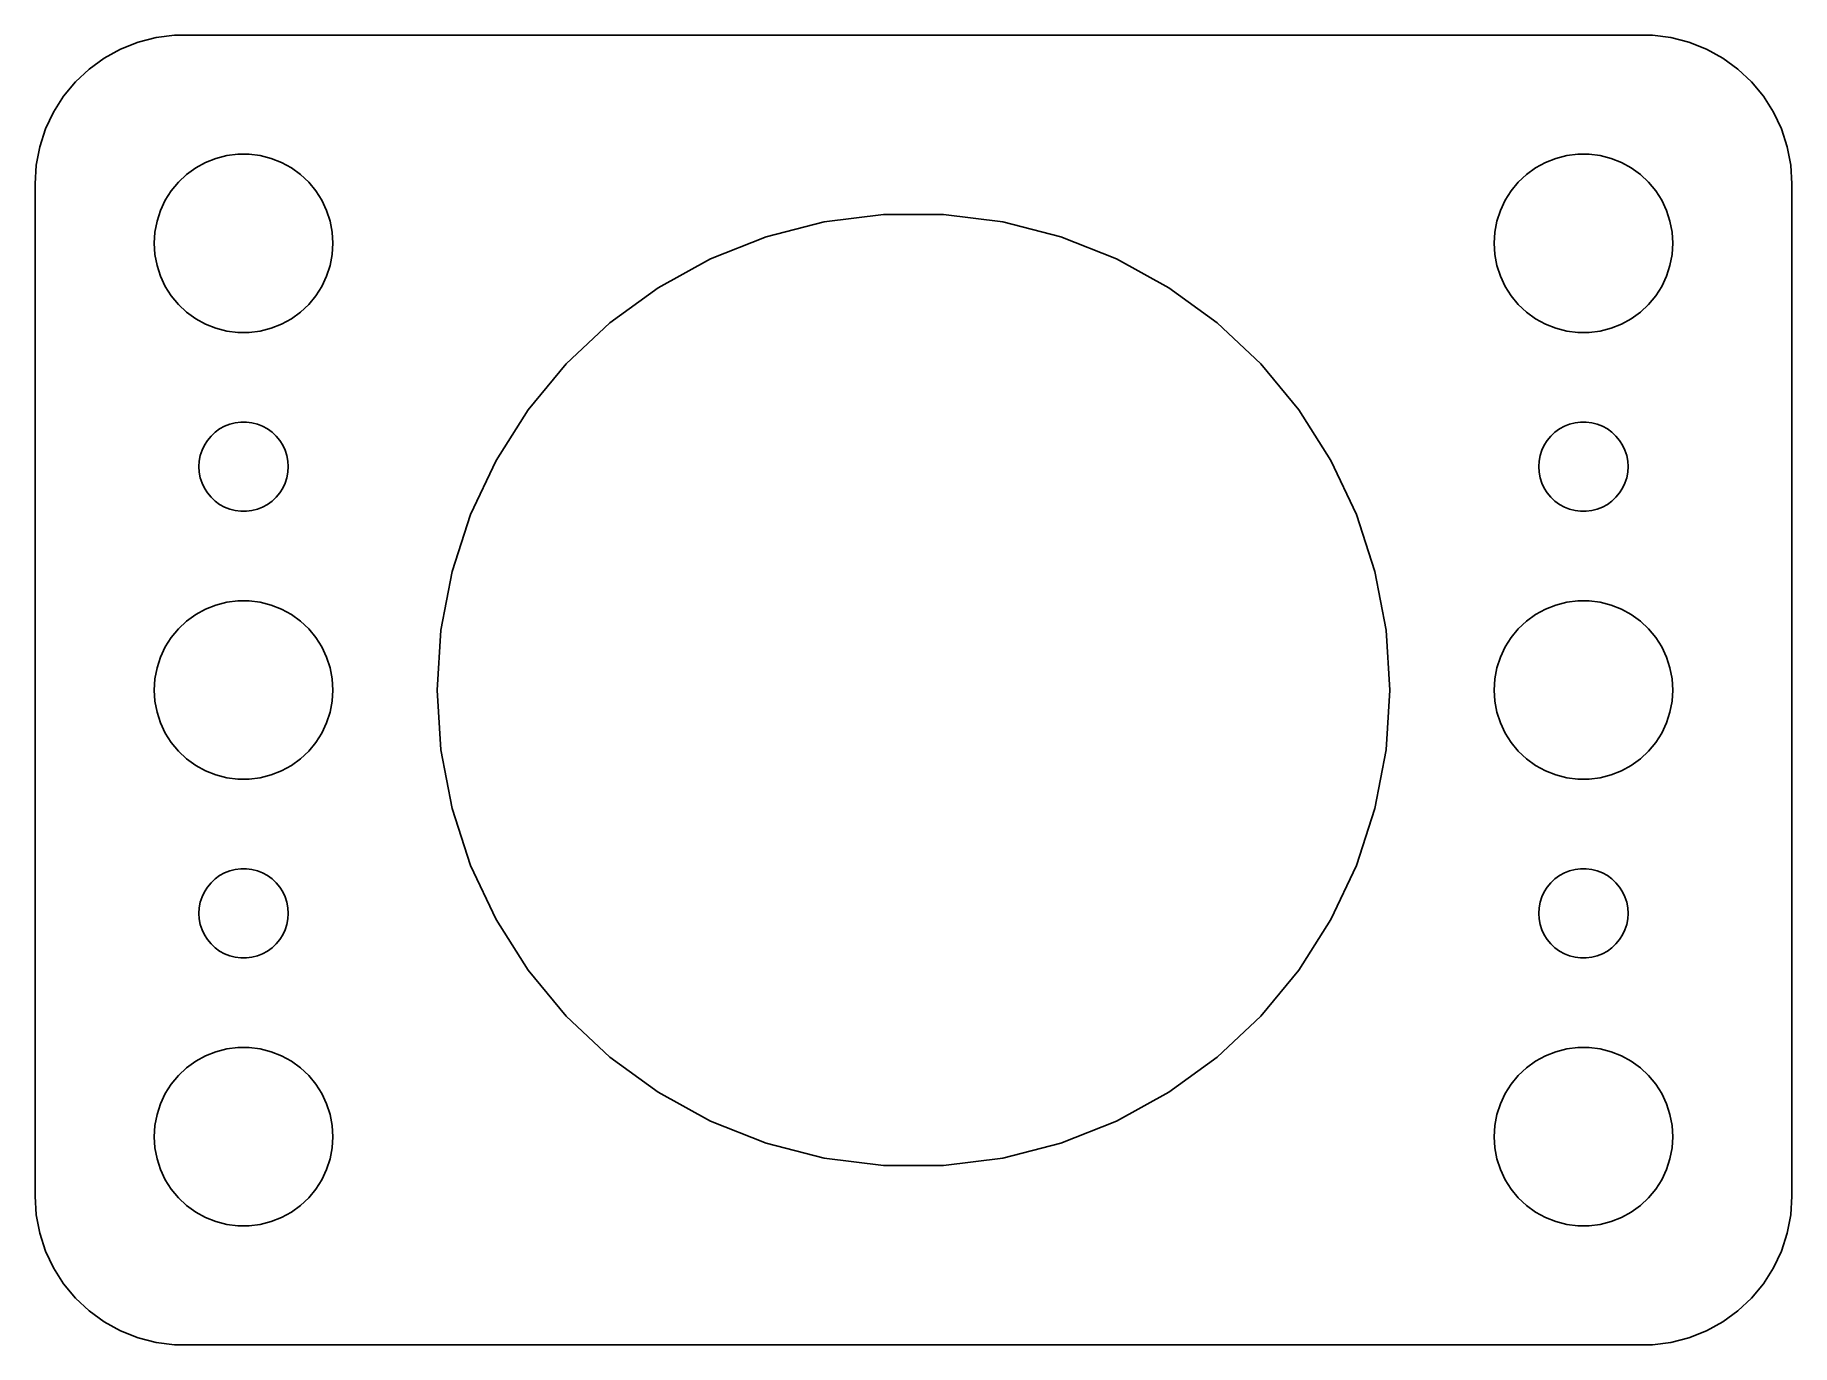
# Model space of a CAD drawing. Header units: metres. Extents: x -29.5 to 29.5, y -22 to 22.
import ezdxf

# ---------------------------------------------------------------- set-up
doc = ezdxf.new("R2010")
doc.units = ezdxf.units.M

msp = doc.modelspace()

# ---------------------------------------------------------------- linework, layer by layer
for p, q in [((-25.4369, 21.9114), (-26.0451, 21.7553)), ((-24.8139, 21.9901), (-25.4369, 21.9114)), ((24.8139, 21.9901), (-24.8139, 21.9901)), ((25.4369, 21.9114), (24.8139, 21.9901)), ((26.0451, 21.7553), (25.4369, 21.9114)), ((-26.6289, 21.5241), (-27.1791, 21.2216)), ((-26.0451, 21.7553), (-26.6289, 21.5241)), ((26.6289, 21.5241), (26.0451, 21.7553)), ((27.1791, 21.2216), (26.6289, 21.5241)), ((-27.6871, 20.8526), (-28.1448, 20.4227)), ((-27.1791, 21.2216), (-27.6871, 20.8526)), ((27.6871, 20.8526), (27.1791, 21.2216)), ((28.1448, 20.4227), (27.6871, 20.8526)), ((-28.1448, 20.4227), (-28.5451, 19.9389)), ((28.5451, 19.9389), (28.1448, 20.4227)), ((-28.5451, 19.9389), (-28.8815, 19.4088)), ((28.8815, 19.4088), (28.5451, 19.9389)), ((-28.8815, 19.4088), (-29.1489, 18.8406)), ((29.1489, 18.8406), (28.8815, 19.4088)), ((-29.1489, 18.8406), (-29.3429, 18.2434)), ((29.3429, 18.2434), (29.1489, 18.8406)), ((-29.3429, 18.2434), (-29.4606, 17.6267)), ((-24.1075, 17.533), (-23.7773, 17.7145)), ((-23.7773, 17.7145), (-23.427, 17.8532)), ((-23.427, 17.8532), (-23.0621, 17.9469)), ((-23.0621, 17.9469), (-22.6884, 17.9941)), ((-22.6884, 17.9941), (-22.3116, 17.9941)), ((-22.3116, 17.9941), (-21.9379, 17.9469)), ((-21.9379, 17.9469), (-21.5729, 17.8532)), ((-21.5729, 17.8532), (-21.2227, 17.7145)), ((-21.2227, 17.7145), (-20.8925, 17.533)), ((20.8925, 17.533), (21.2227, 17.7145)), ((21.2227, 17.7145), (21.5729, 17.8532)), ((21.5729, 17.8532), (21.9379, 17.9469)), ((21.9379, 17.9469), (22.3116, 17.9941)), ((22.3116, 17.9941), (22.6884, 17.9941)), ((22.6884, 17.9941), (23.0621, 17.9469)), ((23.0621, 17.9469), (23.427, 17.8532)), ((23.427, 17.8532), (23.7773, 17.7145)), ((23.7773, 17.7145), (24.1075, 17.533)), ((29.4606, 17.6267), (29.3429, 18.2434)), ((-29.4606, 17.6267), (-29.5, 17)), ((-24.6869, 17.0536), (-24.4123, 17.3115)), ((-24.4123, 17.3115), (-24.1075, 17.533)), ((-20.8925, 17.533), (-20.5877, 17.3115)), ((-20.5877, 17.3115), (-20.3131, 17.0536)), ((20.3131, 17.0536), (20.5877, 17.3115)), ((20.5877, 17.3115), (20.8925, 17.533)), ((24.1075, 17.533), (24.4123, 17.3115)), ((24.4123, 17.3115), (24.6869, 17.0536)), ((29.5, 17), (29.4606, 17.6267)), ((-29.5, 17), (-29.5, -17)), ((-25.1289, 16.4453), (-24.927, 16.7634)), ((-24.927, 16.7634), (-24.6869, 17.0536)), ((-20.3131, 17.0536), (-20.0729, 16.7634)), ((-20.0729, 16.7634), (-19.8711, 16.4453)), ((19.8711, 16.4453), (20.0729, 16.7634)), ((20.0729, 16.7634), (20.3131, 17.0536)), ((24.6869, 17.0536), (24.927, 16.7634)), ((24.927, 16.7634), (25.1289, 16.4453)), ((29.5, -17), (29.5, 17)), ((-25.4057, 15.7461), (-25.2893, 16.1044)), ((-25.2893, 16.1044), (-25.1289, 16.4453)), ((-19.8711, 16.4453), (-19.7107, 16.1044)), ((-19.7107, 16.1044), (-19.5942, 15.7461)), ((-2.99809, 15.7166), (-1.00464, 15.9684)), ((-1.00464, 15.9684), (1.00464, 15.9684)), ((1.00464, 15.9684), (2.99809, 15.7166)), ((19.5942, 15.7461), (19.7107, 16.1044)), ((19.7107, 16.1044), (19.8711, 16.4453)), ((25.1289, 16.4453), (25.2893, 16.1044)), ((25.2893, 16.1044), (25.4057, 15.7461)), ((-25.5, 15), (-25.4763, 15.376)), ((-25.4763, 15.376), (-25.4057, 15.7461)), ((-19.5942, 15.7461), (-19.5237, 15.376)), ((-19.5237, 15.376), (-19.5, 15)), ((-4.94426, 15.2169), (-2.99809, 15.7166)), ((2.99809, 15.7166), (4.94426, 15.2169)), ((19.5, 15), (19.5237, 15.376)), ((19.5237, 15.376), (19.5942, 15.7461)), ((25.4057, 15.7461), (25.4763, 15.376)), ((25.4763, 15.376), (25.5, 15)), ((-25.4763, 14.624), (-25.5, 15)), ((-19.5, 15), (-19.5237, 14.624)), ((-6.81245, 14.4772), (-4.94426, 15.2169)), ((4.94426, 15.2169), (6.81245, 14.4772)), ((19.5237, 14.624), (19.5, 15)), ((25.5, 15), (25.4763, 14.624)), ((-25.4057, 14.2539), (-25.4763, 14.624)), ((-25.2893, 13.8956), (-25.4057, 14.2539)), ((-19.5942, 14.2539), (-19.7107, 13.8956)), ((-19.5237, 14.624), (-19.5942, 14.2539)), ((-8.57323, 13.5092), (-6.81245, 14.4772)), ((6.81245, 14.4772), (8.57323, 13.5092)), ((19.5942, 14.2539), (19.5237, 14.624)), ((19.7107, 13.8956), (19.5942, 14.2539)), ((25.4057, 14.2539), (25.2893, 13.8956)), ((25.4763, 14.624), (25.4057, 14.2539)), ((-25.1289, 13.5547), (-25.2893, 13.8956)), ((-19.7107, 13.8956), (-19.8711, 13.5547)), ((19.8711, 13.5547), (19.7107, 13.8956)), ((25.2893, 13.8956), (25.1289, 13.5547)), ((-24.927, 13.2366), (-25.1289, 13.5547)), ((-24.6869, 12.9464), (-24.927, 13.2366)), ((-20.0729, 13.2366), (-20.3131, 12.9464)), ((-19.8711, 13.5547), (-20.0729, 13.2366)), ((-10.1988, 12.3282), (-8.57323, 13.5092)), ((8.57323, 13.5092), (10.1988, 12.3282)), ((20.0729, 13.2366), (19.8711, 13.5547)), ((20.3131, 12.9464), (20.0729, 13.2366)), ((24.927, 13.2366), (24.6869, 12.9464)), ((25.1289, 13.5547), (24.927, 13.2366)), ((-24.4123, 12.6884), (-24.6869, 12.9464)), ((-24.1075, 12.467), (-24.4123, 12.6884)), ((-23.7773, 12.2855), (-24.1075, 12.467)), ((-20.8925, 12.467), (-21.2227, 12.2855)), ((-20.5877, 12.6884), (-20.8925, 12.467)), ((-20.3131, 12.9464), (-20.5877, 12.6884)), ((20.5877, 12.6884), (20.3131, 12.9464)), ((20.8925, 12.467), (20.5877, 12.6884)), ((21.2227, 12.2855), (20.8925, 12.467)), ((24.1075, 12.467), (23.7773, 12.2855)), ((24.4123, 12.6884), (24.1075, 12.467)), ((24.6869, 12.9464), (24.4123, 12.6884)), ((-23.427, 12.1468), (-23.7773, 12.2855)), ((-23.0621, 12.0531), (-23.427, 12.1468)), ((-22.6884, 12.0059), (-23.0621, 12.0531)), ((-22.3116, 12.0059), (-22.6884, 12.0059)), ((-21.9379, 12.0531), (-22.3116, 12.0059)), ((-21.5729, 12.1468), (-21.9379, 12.0531)), ((-21.2227, 12.2855), (-21.5729, 12.1468)), ((-11.6635, 10.9527), (-10.1988, 12.3282)), ((10.1988, 12.3282), (11.6635, 10.9527)), ((21.5729, 12.1468), (21.2227, 12.2855)), ((21.9379, 12.0531), (21.5729, 12.1468)), ((22.3116, 12.0059), (21.9379, 12.0531)), ((22.6884, 12.0059), (22.3116, 12.0059)), ((23.0621, 12.0531), (22.6884, 12.0059)), ((23.427, 12.1468), (23.0621, 12.0531)), ((23.7773, 12.2855), (23.427, 12.1468)), ((-12.9443, 9.40456), (-11.6635, 10.9527)), ((11.6635, 10.9527), (12.9443, 9.40456)), ((-23.3037, 8.76648), (-23.1387, 8.85724)), ((-23.1387, 8.85724), (-22.9635, 8.92657)), ((-22.9635, 8.92657), (-22.7811, 8.97342)), ((-22.7811, 8.97342), (-22.5942, 8.99704)), ((-22.5942, 8.99704), (-22.4058, 8.99704)), ((-22.4058, 8.99704), (-22.2189, 8.97342)), ((-22.2189, 8.97342), (-22.0365, 8.92657)), ((-22.0365, 8.92657), (-21.8613, 8.85724)), ((-21.8613, 8.85724), (-21.6963, 8.76648)), ((-14.0209, 7.70805), (-12.9443, 9.40456)), ((12.9443, 9.40456), (14.0209, 7.70805)), ((21.6963, 8.76648), (21.8613, 8.85724)), ((21.8613, 8.85724), (22.0365, 8.92657)), ((22.0365, 8.92657), (22.2189, 8.97342)), ((22.2189, 8.97342), (22.4058, 8.99704)), ((22.4058, 8.99704), (22.5942, 8.99704)), ((22.5942, 8.99704), (22.7811, 8.97342)), ((22.7811, 8.97342), (22.9635, 8.92657)), ((22.9635, 8.92657), (23.1387, 8.85724)), ((23.1387, 8.85724), (23.3037, 8.76648)), ((-23.8145, 8.22263), (-23.7135, 8.38167)), ((-23.7135, 8.38167), (-23.5934, 8.52681)), ((-23.5934, 8.52681), (-23.4561, 8.65576)), ((-23.4561, 8.65576), (-23.3037, 8.76648)), ((-21.6963, 8.76648), (-21.5439, 8.65576)), ((-21.5439, 8.65576), (-21.4065, 8.52681)), ((-21.4065, 8.52681), (-21.2865, 8.38167)), ((-21.2865, 8.38167), (-21.1855, 8.22263)), ((21.1855, 8.22263), (21.2865, 8.38167)), ((21.2865, 8.38167), (21.4065, 8.52681)), ((21.4065, 8.52681), (21.5439, 8.65576)), ((21.5439, 8.65576), (21.6963, 8.76648)), ((23.3037, 8.76648), (23.4561, 8.65576)), ((23.4561, 8.65576), (23.5934, 8.52681)), ((23.5934, 8.52681), (23.7135, 8.38167)), ((23.7135, 8.38167), (23.8145, 8.22263)), ((-24, 7.5), (-23.9882, 7.68799)), ((-23.9882, 7.68799), (-23.9529, 7.87303)), ((-23.9529, 7.87303), (-23.8947, 8.05219)), ((-23.8947, 8.05219), (-23.8145, 8.22263)), ((-21.1855, 8.22263), (-21.1053, 8.05219)), ((-21.1053, 8.05219), (-21.0471, 7.87303)), ((-21.0471, 7.87303), (-21.0118, 7.68799)), ((-21.0118, 7.68799), (-21, 7.5)), ((-14.8764, 5.88998), (-14.0209, 7.70805)), ((14.0209, 7.70805), (14.8764, 5.88998)), ((21, 7.5), (21.0118, 7.68799)), ((21.0118, 7.68799), (21.0471, 7.87303)), ((21.0471, 7.87303), (21.1053, 8.05219)), ((21.1053, 8.05219), (21.1855, 8.22263)), ((23.8145, 8.22263), (23.8947, 8.05219)), ((23.8947, 8.05219), (23.9529, 7.87303)), ((23.9529, 7.87303), (23.9882, 7.68799)), ((23.9882, 7.68799), (24, 7.5)), ((-23.9882, 7.312), (-24, 7.5)), ((-23.9529, 7.12695), (-23.9882, 7.312)), ((-23.8947, 6.9478), (-23.9529, 7.12695)), ((-21.0471, 7.12695), (-21.1053, 6.9478)), ((-21.0118, 7.312), (-21.0471, 7.12695)), ((-21, 7.5), (-21.0118, 7.312)), ((21.0118, 7.312), (21, 7.5)), ((21.0471, 7.12695), (21.0118, 7.312)), ((21.1053, 6.9478), (21.0471, 7.12695)), ((23.9529, 7.12695), (23.8947, 6.9478)), ((23.9882, 7.312), (23.9529, 7.12695)), ((24, 7.5), (23.9882, 7.312)), ((-23.8145, 6.77736), (-23.8947, 6.9478)), ((-23.7135, 6.61832), (-23.8145, 6.77736)), ((-23.5934, 6.47318), (-23.7135, 6.61832)), ((-21.2865, 6.61832), (-21.4065, 6.47318)), ((-21.1855, 6.77736), (-21.2865, 6.61832)), ((-21.1053, 6.9478), (-21.1855, 6.77736)), ((21.1855, 6.77736), (21.1053, 6.9478)), ((21.2865, 6.61832), (21.1855, 6.77736)), ((21.4065, 6.47318), (21.2865, 6.61832)), ((23.7135, 6.61832), (23.5934, 6.47318)), ((23.8145, 6.77736), (23.7135, 6.61832)), ((23.8947, 6.9478), (23.8145, 6.77736)), ((-23.4561, 6.34422), (-23.5934, 6.47318)), ((-23.3037, 6.23351), (-23.4561, 6.34422)), ((-23.1387, 6.14275), (-23.3037, 6.23351)), ((-22.9635, 6.07341), (-23.1387, 6.14275)), ((-22.7811, 6.02657), (-22.9635, 6.07341)), ((-22.5942, 6.00294), (-22.7811, 6.02657)), ((-22.4058, 6.00294), (-22.5942, 6.00294)), ((-22.2189, 6.02657), (-22.4058, 6.00294)), ((-22.0365, 6.07341), (-22.2189, 6.02657)), ((-21.8613, 6.14275), (-22.0365, 6.07341)), ((-21.6963, 6.23351), (-21.8613, 6.14275)), ((-21.5439, 6.34422), (-21.6963, 6.23351)), ((-21.4065, 6.47318), (-21.5439, 6.34422)), ((21.5439, 6.34422), (21.4065, 6.47318)), ((21.6963, 6.23351), (21.5439, 6.34422)), ((21.8613, 6.14275), (21.6963, 6.23351)), ((22.0365, 6.07341), (21.8613, 6.14275)), ((22.2189, 6.02657), (22.0365, 6.07341)), ((22.4058, 6.00294), (22.2189, 6.02657)), ((22.5942, 6.00294), (22.4058, 6.00294)), ((22.7811, 6.02657), (22.5942, 6.00294)), ((22.9635, 6.07341), (22.7811, 6.02657)), ((23.1387, 6.14275), (22.9635, 6.07341)), ((23.3037, 6.23351), (23.1387, 6.14275)), ((23.4561, 6.34422), (23.3037, 6.23351)), ((23.5934, 6.47318), (23.4561, 6.34422)), ((-15.4973, 3.97903), (-14.8764, 5.88998)), ((14.8764, 5.88998), (15.4973, 3.97903)), ((-15.8738, 2.00533), (-15.4973, 3.97903)), ((15.4973, 3.97903), (15.8738, 2.00533)), ((-23.0621, 2.94685), (-22.6884, 2.99408)), ((-22.6884, 2.99408), (-22.3116, 2.99408)), ((-22.3116, 2.99408), (-21.9379, 2.94685)), ((21.9379, 2.94685), (22.3116, 2.99408)), ((22.3116, 2.99408), (22.6884, 2.99408)), ((22.6884, 2.99408), (23.0621, 2.94685)), ((-24.4123, 2.31154), (-24.1075, 2.53297)), ((-24.1075, 2.53297), (-23.7773, 2.71448)), ((-23.7773, 2.71448), (-23.427, 2.85316)), ((-23.427, 2.85316), (-23.0621, 2.94685)), ((-21.9379, 2.94685), (-21.5729, 2.85316)), ((-21.5729, 2.85316), (-21.2227, 2.71448)), ((-21.2227, 2.71448), (-20.8925, 2.53297)), ((-20.8925, 2.53297), (-20.5877, 2.31154)), ((20.5877, 2.31154), (20.8925, 2.53297)), ((20.8925, 2.53297), (21.2227, 2.71448)), ((21.2227, 2.71448), (21.5729, 2.85316)), ((21.5729, 2.85316), (21.9379, 2.94685)), ((23.0621, 2.94685), (23.427, 2.85316)), ((23.427, 2.85316), (23.7773, 2.71448)), ((23.7773, 2.71448), (24.1075, 2.53297)), ((24.1075, 2.53297), (24.4123, 2.31154)), ((-24.927, 1.76335), (-24.6869, 2.05363)), ((-24.6869, 2.05363), (-24.4123, 2.31154)), ((-20.5877, 2.31154), (-20.3131, 2.05363)), ((-20.3131, 2.05363), (-20.0729, 1.76335)), ((-16, 0), (-15.8738, 2.00533)), ((15.8738, 2.00533), (16, 0)), ((20.0729, 1.76335), (20.3131, 2.05363)), ((20.3131, 2.05363), (20.5877, 2.31154)), ((24.4123, 2.31154), (24.6869, 2.05363)), ((24.6869, 2.05363), (24.927, 1.76335)), ((-25.2893, 1.10437), (-25.1289, 1.44525)), ((-25.1289, 1.44525), (-24.927, 1.76335)), ((-20.0729, 1.76335), (-19.8711, 1.44525)), ((-19.8711, 1.44525), (-19.7107, 1.10437)), ((19.7107, 1.10437), (19.8711, 1.44525)), ((19.8711, 1.44525), (20.0729, 1.76335)), ((24.927, 1.76335), (25.1289, 1.44525)), ((25.1289, 1.44525), (25.2893, 1.10437)), ((-25.4763, 0.37599), (-25.4057, 0.74606)), ((-25.4057, 0.74606), (-25.2893, 1.10437)), ((-19.7107, 1.10437), (-19.5942, 0.74606)), ((-19.5942, 0.74606), (-19.5237, 0.37599)), ((19.5237, 0.37599), (19.5942, 0.74606)), ((19.5942, 0.74606), (19.7107, 1.10437)), ((25.2893, 1.10437), (25.4057, 0.74606)), ((25.4057, 0.74606), (25.4763, 0.37599)), ((-25.5, 0), (-25.4763, 0.37599)), ((-25.4763, -0.37599), (-25.5, 0)), ((-19.5237, 0.37599), (-19.5, 0)), ((-19.5, 0), (-19.5237, -0.37599)), ((-15.8738, -2.00533), (-16, 0)), ((16, 0), (15.8738, -2.00533)), ((19.5, 0), (19.5237, 0.37599)), ((19.5237, -0.37599), (19.5, 0)), ((25.4763, 0.37599), (25.5, 0)), ((25.5, 0), (25.4763, -0.37599)), ((-25.4057, -0.74606), (-25.4763, -0.37599)), ((-19.5237, -0.37599), (-19.5942, -0.74606)), ((19.5942, -0.74606), (19.5237, -0.37599)), ((25.4763, -0.37599), (25.4057, -0.74606)), ((-25.2893, -1.10437), (-25.4057, -0.74606)), ((-25.1289, -1.44525), (-25.2893, -1.10437)), ((-19.7107, -1.10437), (-19.8711, -1.44525)), ((-19.5942, -0.74606), (-19.7107, -1.10437)), ((19.7107, -1.10437), (19.5942, -0.74606)), ((19.8711, -1.44525), (19.7107, -1.10437)), ((25.2893, -1.10437), (25.1289, -1.44525)), ((25.4057, -0.74606), (25.2893, -1.10437)), ((-24.927, -1.76335), (-25.1289, -1.44525)), ((-24.6869, -2.05363), (-24.927, -1.76335)), ((-20.0729, -1.76335), (-20.3131, -2.05363)), ((-19.8711, -1.44525), (-20.0729, -1.76335)), ((20.0729, -1.76335), (19.8711, -1.44525)), ((20.3131, -2.05363), (20.0729, -1.76335)), ((24.927, -1.76335), (24.6869, -2.05363)), ((25.1289, -1.44525), (24.927, -1.76335)), ((-24.4123, -2.31154), (-24.6869, -2.05363)), ((-24.1075, -2.53297), (-24.4123, -2.31154)), ((-20.5877, -2.31154), (-20.8925, -2.53297)), ((-20.3131, -2.05363), (-20.5877, -2.31154)), ((-15.4973, -3.97903), (-15.8738, -2.00533)), ((15.8738, -2.00533), (15.4973, -3.97903)), ((20.5877, -2.31154), (20.3131, -2.05363)), ((20.8925, -2.53297), (20.5877, -2.31154)), ((24.4123, -2.31154), (24.1075, -2.53297)), ((24.6869, -2.05363), (24.4123, -2.31154)), ((-23.7773, -2.71448), (-24.1075, -2.53297)), ((-23.427, -2.85316), (-23.7773, -2.71448)), ((-23.0621, -2.94685), (-23.427, -2.85316)), ((-22.6884, -2.99408), (-23.0621, -2.94685)), ((-21.9379, -2.94685), (-22.3116, -2.99408)), ((-21.5729, -2.85316), (-21.9379, -2.94685)), ((-21.2227, -2.71448), (-21.5729, -2.85316)), ((-20.8925, -2.53297), (-21.2227, -2.71448)), ((21.2227, -2.71448), (20.8925, -2.53297)), ((21.5729, -2.85316), (21.2227, -2.71448)), ((21.9379, -2.94685), (21.5729, -2.85316)), ((22.3116, -2.99408), (21.9379, -2.94685)), ((23.0621, -2.94685), (22.6884, -2.99408)), ((23.427, -2.85316), (23.0621, -2.94685)), ((23.7773, -2.71448), (23.427, -2.85316)), ((24.1075, -2.53297), (23.7773, -2.71448)), ((-22.3116, -2.99408), (-22.6884, -2.99408)), ((22.6884, -2.99408), (22.3116, -2.99408)), ((-14.8764, -5.88998), (-15.4973, -3.97903)), ((15.4973, -3.97903), (14.8764, -5.88998)), ((-14.0209, -7.70805), (-14.8764, -5.88998)), ((14.8764, -5.88998), (14.0209, -7.70805)), ((-23.7135, -6.61832), (-23.5934, -6.47318)), ((-23.5934, -6.47318), (-23.4561, -6.34422)), ((-23.4561, -6.34422), (-23.3037, -6.23351)), ((-23.3037, -6.23351), (-23.1387, -6.14275)), ((-23.1387, -6.14275), (-22.9635, -6.07341)), ((-22.9635, -6.07341), (-22.7811, -6.02657)), ((-22.7811, -6.02657), (-22.5942, -6.00294)), ((-22.5942, -6.00294), (-22.4058, -6.00294)), ((-22.4058, -6.00294), (-22.2189, -6.02657)), ((-22.2189, -6.02657), (-22.0365, -6.07341)), ((-22.0365, -6.07341), (-21.8613, -6.14275)), ((-21.8613, -6.14275), (-21.6963, -6.23351)), ((-21.6963, -6.23351), (-21.5439, -6.34422)), ((-21.5439, -6.34422), (-21.4065, -6.47318)), ((-21.4065, -6.47318), (-21.2865, -6.61832)), ((21.2865, -6.61832), (21.4065, -6.47318)), ((21.4065, -6.47318), (21.5439, -6.34422)), ((21.5439, -6.34422), (21.6963, -6.23351)), ((21.6963, -6.23351), (21.8613, -6.14275)), ((21.8613, -6.14275), (22.0365, -6.07341)), ((22.0365, -6.07341), (22.2189, -6.02657)), ((22.2189, -6.02657), (22.4058, -6.00294)), ((22.4058, -6.00294), (22.5942, -6.00294)), ((22.5942, -6.00294), (22.7811, -6.02657)), ((22.7811, -6.02657), (22.9635, -6.07341)), ((22.9635, -6.07341), (23.1387, -6.14275)), ((23.1387, -6.14275), (23.3037, -6.23351)), ((23.3037, -6.23351), (23.4561, -6.34422)), ((23.4561, -6.34422), (23.5934, -6.47318)), ((23.5934, -6.47318), (23.7135, -6.61832)), ((-23.9529, -7.12695), (-23.8947, -6.9478)), ((-23.8947, -6.9478), (-23.8145, -6.77736)), ((-23.8145, -6.77736), (-23.7135, -6.61832)), ((-21.2865, -6.61832), (-21.1855, -6.77736)), ((-21.1855, -6.77736), (-21.1053, -6.9478)), ((-21.1053, -6.9478), (-21.0471, -7.12695)), ((21.0471, -7.12695), (21.1053, -6.9478)), ((21.1053, -6.9478), (21.1855, -6.77736)), ((21.1855, -6.77736), (21.2865, -6.61832)), ((23.7135, -6.61832), (23.8145, -6.77736)), ((23.8145, -6.77736), (23.8947, -6.9478)), ((23.8947, -6.9478), (23.9529, -7.12695)), ((-24, -7.5), (-23.9882, -7.312)), ((-23.9882, -7.68799), (-24, -7.5)), ((-23.9882, -7.312), (-23.9529, -7.12695)), ((-21.0471, -7.12695), (-21.0118, -7.312)), ((-21.0118, -7.312), (-21, -7.5)), ((-21, -7.5), (-21.0118, -7.68799)), ((21, -7.5), (21.0118, -7.312)), ((21.0118, -7.68799), (21, -7.5)), ((21.0118, -7.312), (21.0471, -7.12695)), ((23.9529, -7.12695), (23.9882, -7.312)), ((23.9882, -7.312), (24, -7.5)), ((24, -7.5), (23.9882, -7.68799)), ((-23.9529, -7.87303), (-23.9882, -7.68799)), ((-23.8947, -8.05219), (-23.9529, -7.87303)), ((-23.8145, -8.22263), (-23.8947, -8.05219)), ((-23.7135, -8.38167), (-23.8145, -8.22263)), ((-21.1855, -8.22263), (-21.2865, -8.38167)), ((-21.1053, -8.05219), (-21.1855, -8.22263)), ((-21.0471, -7.87303), (-21.1053, -8.05219)), ((-21.0118, -7.68799), (-21.0471, -7.87303)), ((-12.9443, -9.40456), (-14.0209, -7.70805)), ((14.0209, -7.70805), (12.9443, -9.40456)), ((21.0471, -7.87303), (21.0118, -7.68799)), ((21.1053, -8.05219), (21.0471, -7.87303)), ((21.1855, -8.22263), (21.1053, -8.05219)), ((21.2865, -8.38167), (21.1855, -8.22263)), ((23.8145, -8.22263), (23.7135, -8.38167)), ((23.8947, -8.05219), (23.8145, -8.22263)), ((23.9529, -7.87303), (23.8947, -8.05219)), ((23.9882, -7.68799), (23.9529, -7.87303)), ((-23.5934, -8.52681), (-23.7135, -8.38167)), ((-23.4561, -8.65576), (-23.5934, -8.52681)), ((-23.3037, -8.76648), (-23.4561, -8.65576)), ((-23.1387, -8.85724), (-23.3037, -8.76648)), ((-21.6963, -8.76648), (-21.8613, -8.85724)), ((-21.5439, -8.65576), (-21.6963, -8.76648)), ((-21.4065, -8.52681), (-21.5439, -8.65576)), ((-21.2865, -8.38167), (-21.4065, -8.52681)), ((21.4065, -8.52681), (21.2865, -8.38167)), ((21.5439, -8.65576), (21.4065, -8.52681)), ((21.6963, -8.76648), (21.5439, -8.65576)), ((21.8613, -8.85724), (21.6963, -8.76648)), ((23.3037, -8.76648), (23.1387, -8.85724)), ((23.4561, -8.65576), (23.3037, -8.76648)), ((23.5934, -8.52681), (23.4561, -8.65576)), ((23.7135, -8.38167), (23.5934, -8.52681)), ((-22.9635, -8.92657), (-23.1387, -8.85724)), ((-22.7811, -8.97342), (-22.9635, -8.92657)), ((-22.5942, -8.99704), (-22.7811, -8.97342)), ((-22.4058, -8.99704), (-22.5942, -8.99704)), ((-22.2189, -8.97342), (-22.4058, -8.99704)), ((-22.0365, -8.92657), (-22.2189, -8.97342)), ((-21.8613, -8.85724), (-22.0365, -8.92657)), ((-11.6635, -10.9527), (-12.9443, -9.40456)), ((12.9443, -9.40456), (11.6635, -10.9527)), ((22.0365, -8.92657), (21.8613, -8.85724)), ((22.2189, -8.97342), (22.0365, -8.92657)), ((22.4058, -8.99704), (22.2189, -8.97342)), ((22.5942, -8.99704), (22.4058, -8.99704)), ((22.7811, -8.97342), (22.5942, -8.99704)), ((22.9635, -8.92657), (22.7811, -8.97342)), ((23.1387, -8.85724), (22.9635, -8.92657)), ((-10.1988, -12.3282), (-11.6635, -10.9527)), ((11.6635, -10.9527), (10.1988, -12.3282)), ((-24.1075, -12.467), (-23.7773, -12.2855)), ((-23.7773, -12.2855), (-23.427, -12.1468)), ((-23.427, -12.1468), (-23.0621, -12.0531)), ((-23.0621, -12.0531), (-22.6884, -12.0059)), ((-22.6884, -12.0059), (-22.3116, -12.0059)), ((-22.3116, -12.0059), (-21.9379, -12.0531)), ((-21.9379, -12.0531), (-21.5729, -12.1468)), ((-21.5729, -12.1468), (-21.2227, -12.2855)), ((-21.2227, -12.2855), (-20.8925, -12.467)), ((-8.57323, -13.5092), (-10.1988, -12.3282)), ((10.1988, -12.3282), (8.57323, -13.5092)), ((20.8925, -12.467), (21.2227, -12.2855)), ((21.2227, -12.2855), (21.5729, -12.1468)), ((21.5729, -12.1468), (21.9379, -12.0531)), ((21.9379, -12.0531), (22.3116, -12.0059)), ((22.3116, -12.0059), (22.6884, -12.0059)), ((22.6884, -12.0059), (23.0621, -12.0531)), ((23.0621, -12.0531), (23.427, -12.1468)), ((23.427, -12.1468), (23.7773, -12.2855)), ((23.7773, -12.2855), (24.1075, -12.467)), ((-24.927, -13.2366), (-24.6869, -12.9464)), ((-24.6869, -12.9464), (-24.4123, -12.6884)), ((-24.4123, -12.6884), (-24.1075, -12.467)), ((-20.8925, -12.467), (-20.5877, -12.6884)), ((-20.5877, -12.6884), (-20.3131, -12.9464)), ((-20.3131, -12.9464), (-20.0729, -13.2366)), ((20.0729, -13.2366), (20.3131, -12.9464)), ((20.3131, -12.9464), (20.5877, -12.6884)), ((20.5877, -12.6884), (20.8925, -12.467)), ((24.1075, -12.467), (24.4123, -12.6884)), ((24.4123, -12.6884), (24.6869, -12.9464)), ((24.6869, -12.9464), (24.927, -13.2366)), ((-25.2893, -13.8956), (-25.1289, -13.5547)), ((-25.1289, -13.5547), (-24.927, -13.2366)), ((-20.0729, -13.2366), (-19.8711, -13.5547)), ((-19.8711, -13.5547), (-19.7107, -13.8956)), ((-6.81245, -14.4772), (-8.57323, -13.5092)), ((8.57323, -13.5092), (6.81245, -14.4772)), ((19.7107, -13.8956), (19.8711, -13.5547)), ((19.8711, -13.5547), (20.0729, -13.2366)), ((24.927, -13.2366), (25.1289, -13.5547)), ((25.1289, -13.5547), (25.2893, -13.8956)), ((-25.4057, -14.2539), (-25.2893, -13.8956)), ((-19.7107, -13.8956), (-19.5942, -14.2539)), ((19.5942, -14.2539), (19.7107, -13.8956)), ((25.2893, -13.8956), (25.4057, -14.2539)), ((-25.5, -15), (-25.4763, -14.624)), ((-25.4763, -14.624), (-25.4057, -14.2539)), ((-19.5942, -14.2539), (-19.5237, -14.624)), ((-19.5237, -14.624), (-19.5, -15)), ((-4.94426, -15.2169), (-6.81245, -14.4772)), ((6.81245, -14.4772), (4.94426, -15.2169)), ((19.5, -15), (19.5237, -14.624)), ((19.5237, -14.624), (19.5942, -14.2539)), ((25.4057, -14.2539), (25.4763, -14.624)), ((25.4763, -14.624), (25.5, -15)), ((-25.4763, -15.376), (-25.5, -15)), ((-19.5, -15), (-19.5237, -15.376)), ((-2.99809, -15.7166), (-4.94426, -15.2169)), ((4.94426, -15.2169), (2.99809, -15.7166)), ((19.5237, -15.376), (19.5, -15)), ((25.5, -15), (25.4763, -15.376)), ((-25.4057, -15.7461), (-25.4763, -15.376)), ((-25.2893, -16.1044), (-25.4057, -15.7461)), ((-19.5942, -15.7461), (-19.7107, -16.1044)), ((-19.5237, -15.376), (-19.5942, -15.7461)), ((-1.00464, -15.9684), (-2.99809, -15.7166)), ((2.99809, -15.7166), (1.00464, -15.9684)), ((19.5942, -15.7461), (19.5237, -15.376)), ((19.7107, -16.1044), (19.5942, -15.7461)), ((25.4057, -15.7461), (25.2893, -16.1044)), ((25.4763, -15.376), (25.4057, -15.7461)), ((-25.1289, -16.4453), (-25.2893, -16.1044)), ((-24.927, -16.7634), (-25.1289, -16.4453)), ((-19.8711, -16.4453), (-20.0729, -16.7634)), ((-19.7107, -16.1044), (-19.8711, -16.4453)), ((1.00464, -15.9684), (-1.00464, -15.9684)), ((19.8711, -16.4453), (19.7107, -16.1044)), ((20.0729, -16.7634), (19.8711, -16.4453)), ((25.1289, -16.4453), (24.927, -16.7634)), ((25.2893, -16.1044), (25.1289, -16.4453)), ((-29.5, -17), (-29.4606, -17.6267)), ((-24.6869, -17.0536), (-24.927, -16.7634)), ((-24.4123, -17.3115), (-24.6869, -17.0536)), ((-20.3131, -17.0536), (-20.5877, -17.3115)), ((-20.0729, -16.7634), (-20.3131, -17.0536)), ((20.3131, -17.0536), (20.0729, -16.7634)), ((20.5877, -17.3115), (20.3131, -17.0536)), ((24.6869, -17.0536), (24.4123, -17.3115)), ((24.927, -16.7634), (24.6869, -17.0536)), ((29.4606, -17.6267), (29.5, -17)), ((-29.4606, -17.6267), (-29.3429, -18.2434)), ((-24.1075, -17.533), (-24.4123, -17.3115)), ((-23.7773, -17.7145), (-24.1075, -17.533)), ((-20.8925, -17.533), (-21.2227, -17.7145)), ((-20.5877, -17.3115), (-20.8925, -17.533)), ((20.8925, -17.533), (20.5877, -17.3115)), ((21.2227, -17.7145), (20.8925, -17.533)), ((24.1075, -17.533), (23.7773, -17.7145)), ((24.4123, -17.3115), (24.1075, -17.533)), ((29.3429, -18.2434), (29.4606, -17.6267)), ((-29.3429, -18.2434), (-29.1489, -18.8406)), ((-23.427, -17.8532), (-23.7773, -17.7145)), ((-23.0621, -17.9469), (-23.427, -17.8532)), ((-22.6884, -17.9941), (-23.0621, -17.9469)), ((-22.3116, -17.9941), (-22.6884, -17.9941)), ((-21.9379, -17.9469), (-22.3116, -17.9941)), ((-21.5729, -17.8532), (-21.9379, -17.9469)), ((-21.2227, -17.7145), (-21.5729, -17.8532)), ((21.5729, -17.8532), (21.2227, -17.7145)), ((21.9379, -17.9469), (21.5729, -17.8532)), ((22.3116, -17.9941), (21.9379, -17.9469)), ((22.6884, -17.9941), (22.3116, -17.9941)), ((23.0621, -17.9469), (22.6884, -17.9941)), ((23.427, -17.8532), (23.0621, -17.9469)), ((23.7773, -17.7145), (23.427, -17.8532)), ((29.1489, -18.8406), (29.3429, -18.2434)), ((-29.1489, -18.8406), (-28.8815, -19.4088)), ((28.8815, -19.4088), (29.1489, -18.8406)), ((-28.8815, -19.4088), (-28.5451, -19.9389)), ((28.5451, -19.9389), (28.8815, -19.4088)), ((-28.5451, -19.9389), (-28.1448, -20.4227)), ((28.1448, -20.4227), (28.5451, -19.9389)), ((-28.1448, -20.4227), (-27.6871, -20.8526)), ((27.6871, -20.8526), (28.1448, -20.4227)), ((-27.6871, -20.8526), (-27.1791, -21.2216)), ((-27.1791, -21.2216), (-26.6289, -21.5241)), ((26.6289, -21.5241), (27.1791, -21.2216)), ((27.1791, -21.2216), (27.6871, -20.8526)), ((-26.6289, -21.5241), (-26.0451, -21.7553)), ((-26.0451, -21.7553), (-25.4369, -21.9114)), ((25.4369, -21.9114), (26.0451, -21.7553)), ((26.0451, -21.7553), (26.6289, -21.5241)), ((-25.4369, -21.9114), (-24.8139, -21.9901)), ((-24.8139, -21.9901), (24.8139, -21.9901)), ((24.8139, -21.9901), (25.4369, -21.9114))]:
    msp.add_line(p, q)

doc.saveas('drawing.dxf')
